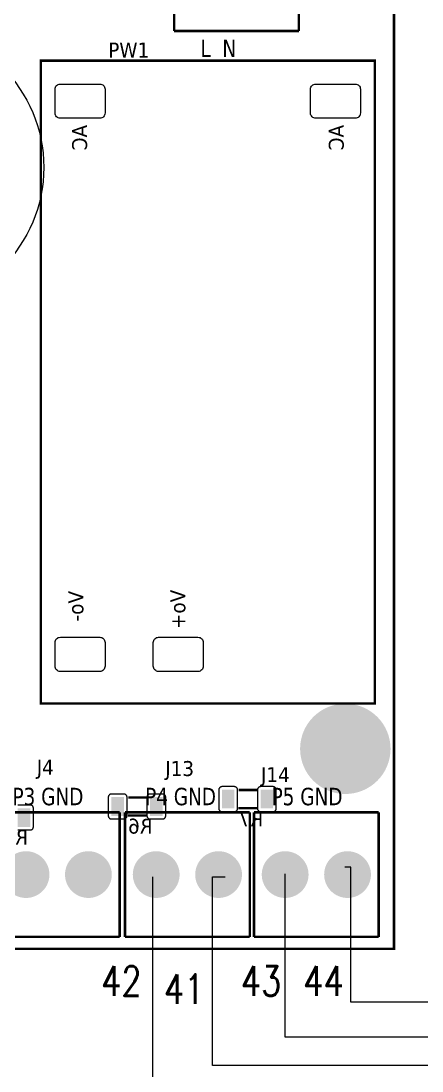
# Model space of a CAD drawing. Header units: millimetres. Extents: x 123.5 to 144.3, y 105.4 to 121.6.
# Drawn here: x 132.77 to 135.31, y 108.79 to 115.47 of the extents above; entities that cross this region are included whole.
import ezdxf
from ezdxf.enums import TextEntityAlignment as Align

# ---------------------------------------------------------------- set-up
doc = ezdxf.new("R2010")
doc.units = ezdxf.units.MM
doc.layers.add('DESC', color=250, linetype='Continuous')
doc.layers.add('WIRES', color=7, linetype='Continuous')
doc.layers.add('WIRENO', color=7, linetype='Continuous', true_color=0x000000)
doc.styles.get("Standard").update_dxf_attribs({"font": 'tahoma.ttf'})
doc.styles.add('WD', font='romans.shx')

# ---------------------------------------------------------------- blocks, each defined once
blk = doc.blocks.new('RPAD')
blk.add_trace([(-0.5, -0.5), (-0.5, 0.5), (0.5, -0.5), (0.5, 0.5)])
blk = doc.blocks.new('EPAD')
at = {"const_width": 0.5}
blk.add_lwpolyline([(-0.25, 0, 1), (0.25, 0, 1)], format="xyb", close=True, dxfattribs=at)
blk = doc.blocks.new('CCRPBoard')
at = {"const_width": 0.008}
for points in [[(128.0158, 111.7979), (133.3334, 111.7979), (133.3334, 115.2063), (128.0158, 115.2063), (128.0158, 111.7979)], [(128.0158, 111.7979), (133.3334, 111.7979), (133.3334, 115.2063), (128.0158, 115.2063), (128.0158, 111.7979)], [(128.0158, 111.7979), (133.3334, 111.7979), (133.3334, 115.2063), (128.0158, 115.2063), (128.0158, 111.7979)], [(132.6284, 115.1436), (132.6284, 114.7436)], [(132.6284, 115.1436), (132.6284, 114.7436)], [(132.6284, 115.1436), (132.6284, 114.7436)], [(133.0284, 115.1436), (133.0284, 114.7436)], [(133.0284, 115.1436), (133.0284, 114.7436)], [(133.0284, 115.1436), (133.0284, 114.7436)], [(132.6284, 114.7436), (133.0284, 114.7436)], [(132.6284, 114.7436), (133.0284, 114.7436)], [(132.6284, 114.7436), (133.0284, 114.7436)], [(132.2008, 112.5853), (133.2717, 112.5853), (133.2717, 114.6483), (132.2008, 114.6483), (132.2008, 112.5853)], [(132.2008, 112.5853), (133.2717, 112.5853), (133.2717, 114.6483), (132.2008, 114.6483), (132.2008, 112.5853)], [(132.2008, 112.5853), (133.2717, 112.5853), (133.2717, 114.6483), (132.2008, 114.6483), (132.2008, 112.5853)], [(132.4814, 112.2836), (132.5404, 112.2836)], [(132.4814, 112.2836), (132.5404, 112.2836)], [(132.4814, 112.2836), (132.5404, 112.2836)], [(132.8357, 112.3073), (132.8947, 112.3073)], [(132.8357, 112.3073), (132.8947, 112.3073)], [(132.8357, 112.3073), (132.8947, 112.3073)], [(132.0536, 112.2361), (132.4536, 112.2361)], [(132.0536, 112.2361), (132.4536, 112.2361)], [(132.0536, 112.2361), (132.4536, 112.2361)], [(132.4536, 112.2361), (132.4536, 111.8361)], [(132.4536, 112.2361), (132.4536, 111.8361)], [(132.4536, 112.2361), (132.4536, 111.8361)], [(132.4709, 112.2361), (132.4709, 111.8361)], [(132.4709, 112.2361), (132.8709, 112.2361)], [(132.4709, 112.2361), (132.4709, 111.8361)], [(132.4709, 112.2361), (132.8709, 112.2361)], [(132.4709, 112.2361), (132.4709, 111.8361)], [(132.4709, 112.2361), (132.8709, 112.2361)], [(132.4804, 112.2256), (132.5404, 112.2256)], [(132.4804, 112.2256), (132.5404, 112.2256)], [(132.4804, 112.2256), (132.5404, 112.2256)], [(132.8347, 112.2493), (132.8947, 112.2493)], [(132.8347, 112.2493), (132.8947, 112.2493)], [(132.8347, 112.2493), (132.8947, 112.2493)], [(132.8709, 112.2361), (132.8709, 111.8361)], [(132.8709, 112.2361), (132.8709, 111.8361)], [(132.8709, 112.2361), (132.8709, 111.8361)], [(132.8843, 112.2361), (132.8843, 111.8361)], [(132.8843, 112.2361), (133.2843, 112.2361)], [(132.8843, 112.2361), (132.8843, 111.8361)], [(132.8843, 112.2361), (133.2843, 112.2361)], [(132.8843, 112.2361), (132.8843, 111.8361)], [(132.8843, 112.2361), (133.2843, 112.2361)], [(133.2843, 112.2361), (133.2843, 111.8361)], [(133.2843, 112.2361), (133.2843, 111.8361)], [(133.2843, 112.2361), (133.2843, 111.8361)], [(132.0536, 111.8361), (132.4536, 111.8361)], [(132.0536, 111.8361), (132.4536, 111.8361)], [(132.0536, 111.8361), (132.4536, 111.8361)], [(132.4709, 111.8361), (132.8709, 111.8361)], [(132.4709, 111.8361), (132.8709, 111.8361)], [(132.4709, 111.8361), (132.8709, 111.8361)], [(132.8843, 111.8361), (133.2843, 111.8361)], [(132.8843, 111.8361), (133.2843, 111.8361)], [(132.8843, 111.8361), (133.2843, 111.8361)]]:
    blk.add_lwpolyline(points, dxfattribs=at)
for points in [[(132.2468, 114.4804), (132.2468, 114.5564), (132.2471, 114.5599), (132.2481, 114.5631), (132.2496, 114.566), (132.2517, 114.5685), (132.2542, 114.5706), (132.2571, 114.5721), (132.2603, 114.5731), (132.2638, 114.5734), (132.3898, 114.5734), (132.3933, 114.5731), (132.3965, 114.5721), (132.3994, 114.5706), (132.4019, 114.5685), (132.4039, 114.566), (132.4055, 114.5631), (132.4064, 114.5599), (132.4068, 114.5564), (132.4068, 114.4804), (132.4064, 114.4769), (132.4055, 114.4737), (132.4039, 114.4708), (132.4019, 114.4683), (132.3994, 114.4663), (132.3965, 114.4647), (132.3933, 114.4638), (132.3898, 114.4634), (132.2638, 114.4634), (132.2603, 114.4638), (132.2571, 114.4647), (132.2542, 114.4663), (132.2517, 114.4683), (132.2496, 114.4708), (132.2481, 114.4737), (132.2471, 114.4769), (132.2468, 114.4804)], [(133.0657, 114.4804), (133.0657, 114.5564), (133.066, 114.5599), (133.067, 114.5631), (133.0685, 114.566), (133.0706, 114.5685), (133.0731, 114.5706), (133.076, 114.5721), (133.0792, 114.5731), (133.0827, 114.5734), (133.2087, 114.5734), (133.2122, 114.5731), (133.2154, 114.5721), (133.2183, 114.5706), (133.2208, 114.5685), (133.2228, 114.566), (133.2244, 114.5631), (133.2253, 114.5599), (133.2257, 114.5564), (133.2257, 114.4804), (133.2253, 114.4769), (133.2244, 114.4737), (133.2228, 114.4708), (133.2208, 114.4683), (133.2183, 114.4663), (133.2154, 114.4647), (133.2122, 114.4638), (133.2087, 114.4634), (133.0827, 114.4634), (133.0792, 114.4638), (133.076, 114.4647), (133.0731, 114.4663), (133.0706, 114.4683), (133.0685, 114.4708), (133.067, 114.4737), (133.066, 114.4769), (133.0657, 114.4804)], [(132.2468, 112.7048), (132.2468, 112.7808), (132.2471, 112.7843), (132.2481, 112.7875), (132.2496, 112.7904), (132.2517, 112.7929), (132.2542, 112.795), (132.2571, 112.7965), (132.2603, 112.7975), (132.2638, 112.7978), (132.3898, 112.7978), (132.3933, 112.7975), (132.3965, 112.7965), (132.3994, 112.795), (132.4019, 112.7929), (132.4039, 112.7904), (132.4055, 112.7875), (132.4064, 112.7843), (132.4068, 112.7808), (132.4068, 112.7048), (132.4064, 112.7013), (132.4055, 112.6981), (132.4039, 112.6952), (132.4019, 112.6927), (132.3994, 112.6907), (132.3965, 112.6891), (132.3933, 112.6882), (132.3898, 112.6878), (132.2638, 112.6878), (132.2603, 112.6882), (132.2571, 112.6891), (132.2542, 112.6907), (132.2517, 112.6927), (132.2496, 112.6952), (132.2481, 112.6981), (132.2471, 112.7013), (132.2468, 112.7048)], [(132.5617, 112.7048), (132.5617, 112.7808), (132.5621, 112.7843), (132.5631, 112.7875), (132.5646, 112.7904), (132.5667, 112.7929), (132.5692, 112.795), (132.5721, 112.7965), (132.5753, 112.7975), (132.5787, 112.7978), (132.7047, 112.7978), (132.7082, 112.7975), (132.7114, 112.7965), (132.7143, 112.795), (132.7168, 112.7929), (132.7189, 112.7904), (132.7204, 112.7875), (132.7214, 112.7843), (132.7217, 112.7808), (132.7217, 112.7048), (132.7214, 112.7013), (132.7204, 112.6981), (132.7189, 112.6952), (132.7168, 112.6927), (132.7143, 112.6907), (132.7114, 112.6891), (132.7082, 112.6882), (132.7047, 112.6878), (132.5787, 112.6878), (132.5753, 112.6882), (132.5721, 112.6891), (132.5692, 112.6907), (132.5667, 112.6927), (132.5646, 112.6952), (132.5631, 112.6981), (132.5621, 112.7013), (132.5617, 112.7048)], [(132.4274, 112.2146), (132.4674, 112.2146), (132.4684, 112.2147), (132.4694, 112.2148), (132.4704, 112.2151), (132.4713, 112.2154), (132.4722, 112.2158), (132.473, 112.2163), (132.4738, 112.2169), (132.4745, 112.2175), (132.4751, 112.2182), (132.4757, 112.219), (132.4762, 112.2198), (132.4766, 112.2207), (132.4769, 112.2216), (132.4772, 112.2226), (132.4773, 112.2236), (132.4774, 112.2246), (132.4774, 112.2846), (132.4773, 112.2857), (132.4772, 112.2867), (132.4769, 112.2876), (132.4766, 112.2886), (132.4762, 112.2894), (132.4757, 112.2903), (132.4751, 112.291), (132.4745, 112.2917), (132.4738, 112.2924), (132.473, 112.293), (132.4722, 112.2934), (132.4713, 112.2939), (132.4704, 112.2942), (132.4694, 112.2944), (132.4684, 112.2946), (132.4674, 112.2946), (132.4274, 112.2946), (132.4263, 112.2946), (132.4253, 112.2944), (132.4244, 112.2942), (132.4234, 112.2939), (132.4226, 112.2934), (132.4217, 112.293), (132.421, 112.2924), (132.4203, 112.2917), (132.4196, 112.291), (132.4191, 112.2903), (132.4186, 112.2894), (132.4181, 112.2886), (132.4178, 112.2876), (132.4176, 112.2867), (132.4174, 112.2857), (132.4174, 112.2846), (132.4174, 112.2246), (132.4174, 112.2236), (132.4176, 112.2226), (132.4178, 112.2216), (132.4181, 112.2207), (132.4186, 112.2198), (132.4191, 112.219), (132.4196, 112.2182), (132.4203, 112.2175), (132.421, 112.2169), (132.4217, 112.2163), (132.4226, 112.2158), (132.4234, 112.2154), (132.4244, 112.2151), (132.4253, 112.2148), (132.4263, 112.2147), (132.4274, 112.2146)], [(132.5514, 112.2146), (132.5914, 112.2146), (132.5924, 112.2147), (132.5934, 112.2148), (132.5944, 112.2151), (132.5953, 112.2154), (132.5962, 112.2158), (132.597, 112.2163), (132.5978, 112.2169), (132.5985, 112.2175), (132.5991, 112.2182), (132.5997, 112.219), (132.6002, 112.2198), (132.6006, 112.2207), (132.6009, 112.2216), (132.6012, 112.2226), (132.6013, 112.2236), (132.6014, 112.2246), (132.6014, 112.2846), (132.6013, 112.2857), (132.6012, 112.2867), (132.6009, 112.2876), (132.6006, 112.2886), (132.6002, 112.2894), (132.5997, 112.2903), (132.5991, 112.291), (132.5985, 112.2917), (132.5978, 112.2924), (132.597, 112.293), (132.5962, 112.2934), (132.5953, 112.2939), (132.5944, 112.2942), (132.5934, 112.2944), (132.5924, 112.2946), (132.5914, 112.2946), (132.5514, 112.2946), (132.5503, 112.2946), (132.5493, 112.2944), (132.5484, 112.2942), (132.5474, 112.2939), (132.5466, 112.2934), (132.5457, 112.293), (132.545, 112.2924), (132.5443, 112.2917), (132.5436, 112.291), (132.5431, 112.2903), (132.5426, 112.2894), (132.5421, 112.2886), (132.5418, 112.2876), (132.5416, 112.2867), (132.5414, 112.2857), (132.5414, 112.2846), (132.5414, 112.2246), (132.5414, 112.2236), (132.5416, 112.2226), (132.5418, 112.2216), (132.5421, 112.2207), (132.5426, 112.2198), (132.5431, 112.219), (132.5436, 112.2182), (132.5443, 112.2175), (132.545, 112.2169), (132.5457, 112.2163), (132.5466, 112.2158), (132.5474, 112.2154), (132.5484, 112.2151), (132.5493, 112.2148), (132.5503, 112.2147), (132.5514, 112.2146)], [(132.7817, 112.2383), (132.8217, 112.2383), (132.8227, 112.2383), (132.8238, 112.2385), (132.8247, 112.2387), (132.8256, 112.239), (132.8265, 112.2394), (132.8273, 112.2399), (132.8281, 112.2405), (132.8288, 112.2411), (132.8295, 112.2419), (132.83, 112.2426), (132.8305, 112.2434), (132.8309, 112.2443), (132.8313, 112.2452), (132.8315, 112.2462), (132.8317, 112.2472), (132.8317, 112.2483), (132.8317, 112.3083), (132.8317, 112.3093), (132.8315, 112.3103), (132.8313, 112.3113), (132.8309, 112.3122), (132.8305, 112.3131), (132.83, 112.3139), (132.8295, 112.3147), (132.8288, 112.3154), (132.8281, 112.316), (132.8273, 112.3166), (132.8265, 112.3171), (132.8256, 112.3175), (132.8247, 112.3178), (132.8238, 112.3181), (132.8227, 112.3182), (132.8217, 112.3183), (132.7817, 112.3183), (132.7807, 112.3182), (132.7797, 112.3181), (132.7787, 112.3178), (132.7778, 112.3175), (132.7769, 112.3171), (132.7761, 112.3166), (132.7753, 112.316), (132.7746, 112.3154), (132.774, 112.3147), (132.7734, 112.3139), (132.7729, 112.3131), (132.7725, 112.3122), (132.7721, 112.3113), (132.7719, 112.3103), (132.7718, 112.3093), (132.7717, 112.3083), (132.7717, 112.2483), (132.7718, 112.2472), (132.7719, 112.2462), (132.7721, 112.2452), (132.7725, 112.2443), (132.7729, 112.2434), (132.7734, 112.2426), (132.774, 112.2419), (132.7746, 112.2411), (132.7753, 112.2405), (132.7761, 112.2399), (132.7769, 112.2394), (132.7778, 112.239), (132.7787, 112.2387), (132.7797, 112.2385), (132.7807, 112.2383), (132.7817, 112.2383)], [(132.9057, 112.2383), (132.9457, 112.2383), (132.9467, 112.2383), (132.9478, 112.2385), (132.9487, 112.2387), (132.9496, 112.239), (132.9505, 112.2394), (132.9513, 112.2399), (132.9521, 112.2405), (132.9528, 112.2411), (132.9535, 112.2419), (132.954, 112.2426), (132.9545, 112.2434), (132.9549, 112.2443), (132.9553, 112.2452), (132.9555, 112.2462), (132.9557, 112.2472), (132.9557, 112.2483), (132.9557, 112.3083), (132.9557, 112.3093), (132.9555, 112.3103), (132.9553, 112.3113), (132.9549, 112.3122), (132.9545, 112.3131), (132.954, 112.3139), (132.9535, 112.3147), (132.9528, 112.3154), (132.9521, 112.316), (132.9513, 112.3166), (132.9505, 112.3171), (132.9496, 112.3175), (132.9487, 112.3178), (132.9478, 112.3181), (132.9467, 112.3182), (132.9457, 112.3183), (132.9057, 112.3183), (132.9047, 112.3182), (132.9037, 112.3181), (132.9027, 112.3178), (132.9018, 112.3175), (132.9009, 112.3171), (132.9001, 112.3166), (132.8993, 112.316), (132.8986, 112.3154), (132.898, 112.3147), (132.8974, 112.3139), (132.8969, 112.3131), (132.8965, 112.3122), (132.8961, 112.3113), (132.8959, 112.3103), (132.8958, 112.3093), (132.8957, 112.3083), (132.8957, 112.2483), (132.8958, 112.2472), (132.8959, 112.2462), (132.8961, 112.2452), (132.8965, 112.2443), (132.8969, 112.2434), (132.8974, 112.2426), (132.898, 112.2419), (132.8986, 112.2411), (132.8993, 112.2405), (132.9001, 112.2399), (132.9009, 112.2394), (132.9018, 112.239), (132.9027, 112.2387), (132.9037, 112.2385), (132.9047, 112.2383), (132.9057, 112.2383)]]:
    blk.add_lwpolyline(points, close=True)
blk.add_lwpolyline([(132.1271, 112.1792), (132.1671, 112.1792), (132.1682, 112.1793), (132.1692, 112.1794), (132.1702, 112.1796), (132.1711, 112.18), (132.172, 112.1804), (132.1728, 112.1809), (132.1735, 112.1815), (132.1742, 112.1821), (132.1749, 112.1828), (132.1755, 112.1836), (132.176, 112.1844), (132.1764, 112.1853), (132.1767, 112.1862), (132.1769, 112.1872), (132.1771, 112.1882), (132.1771, 112.1892), (132.1771, 112.2492), (132.1771, 112.2502), (132.1769, 112.2512), (132.1767, 112.2522), (132.1764, 112.2531), (132.176, 112.254), (132.1755, 112.2548), (132.1749, 112.2556), (132.1742, 112.2563), (132.1735, 112.257), (132.1728, 112.2575), (132.172, 112.258), (132.1711, 112.2584), (132.1702, 112.2588), (132.1692, 112.259), (132.1682, 112.2592), (132.1671, 112.2592), (132.1271, 112.2592)])
blk.add_circle((131.7577, 114.3058), 0.4528)
blk.add_circle((131.7577, 114.3058), 0.4528)
blk.add_circle((131.7577, 114.3058), 0.4528)
for p, xscale, yscale in [((133.1772, 112.4397), 0.29, 0.29), ((132.1536, 112.0361), 0.15, 0.15), ((132.3536, 112.0361), 0.15, 0.15), ((132.5709, 112.0361), 0.15, 0.15), ((132.7709, 112.0361), 0.15, 0.15), ((132.9843, 112.0361), 0.15, 0.15), ((133.1843, 112.0361), 0.15, 0.15)]:
    blk.add_blockref('EPAD', p, dxfattribs=dict(xscale=xscale, yscale=yscale))
at = {"xscale": 0.04, "yscale": 0.06, "rotation": 180}
for p in [(132.8017, 112.2783), (132.9257, 112.2783), (132.4474, 112.2546), (132.5714, 112.2546), (132.1471, 112.2192)]:
    blk.add_blockref('RPAD', p, dxfattribs=at)
for s, height, width, p in [('L  N', 0.056, 0.892857, (132.7126, 114.6601)), ('L  N', 0.056, 0.892857, (132.7126, 114.6601)), ('L  N', 0.056, 0.892857, (132.7126, 114.6601)), ('PW1', 0.048, 1.041667, (132.4171, 114.6583)), ('PW1', 0.048, 1.041667, (132.4171, 114.6583)), ('PW1', 0.048, 1.041667, (132.4171, 114.6583)), ('J4', 0.048, 1.041667, (132.1878, 112.3564)), ('J4', 0.048, 1.041667, (132.1878, 112.3564)), ('J4', 0.048, 1.041667, (132.1878, 112.3564)), ('J13', 0.048, 1.041667, (132.5998, 112.3524)), ('J13', 0.048, 1.041667, (132.5998, 112.3524)), ('J13', 0.048, 1.041667, (132.5998, 112.3524)), ('J14', 0.048, 1.041667, (132.9069, 112.3327)), ('J14', 0.048, 1.041667, (132.9069, 112.3327)), ('J14', 0.048, 1.041667, (132.9069, 112.3327)), ('P3 GND', 0.056, 0.892857, (132.1103, 112.2586)), ('P3 GND', 0.056, 0.892857, (132.1103, 112.2586)), ('P3 GND', 0.056, 0.892857, (132.1103, 112.2586)), ('P4 GND', 0.056, 0.892857, (132.5354, 112.2586)), ('P4 GND', 0.056, 0.892857, (132.5354, 112.2586)), ('P4 GND', 0.056, 0.892857, (132.5354, 112.2586)), ('P5 GND', 0.056, 0.892857, (132.941, 112.2586)), ('P5 GND', 0.056, 0.892857, (132.941, 112.2586)), ('P5 GND', 0.056, 0.892857, (132.941, 112.2586))]:
    blk.add_text(s, height=height, dxfattribs=dict(width=width)).set_placement(p)
at = {"text_generation_flag": 2, "width": 1.041667}
for s, p in [('AC', (132.3493, 114.4423)), ('AC', (132.3493, 114.4423)), ('AC', (132.3493, 114.4423)), ('AC', (133.1721, 114.4423)), ('AC', (133.1721, 114.4423)), ('AC', (133.1721, 114.4423)), ('Vo-', (132.3375, 112.9463)), ('Vo-', (132.3375, 112.9463)), ('Vo-', (132.3375, 112.9463)), ('Vo+', (132.6643, 112.9502)), ('Vo+', (132.6643, 112.9502)), ('Vo+', (132.6643, 112.9502))]:
    blk.add_text(s, height=0.048, rotation=90, dxfattribs=at).set_placement(p)
for s, p in [('R7', (132.9137, 112.1913)), ('R7', (132.9137, 112.1913)), ('R7', (132.9137, 112.1913)), ('R6', (132.5594, 112.1676)), ('R6', (132.5594, 112.1676)), ('R6', (132.5594, 112.1676)), ('R10', (132.1601, 112.1322)), ('R10', (132.1601, 112.1322)), ('R10', (132.1601, 112.1322))]:
    blk.add_text(s, height=0.048, dxfattribs=at).set_placement(p)
blk = doc.blocks.new('WD_WNV')
at = {"style": 'WD', "flags": 1}
for tag, p in [('W01USER', (-0.0625, 0.0938)), ('W02USER', (-0.0625, 0.0859)), ('W03USER', (-0.0625, 0.0781)), ('W04USER', (-0.0625, 0.0703)), ('W05USER', (-0.0625, 0.0625)), ('W06USER', (-0.0625, 0.0547)), ('W07USER', (-0.0625, 0.0469)), ('W08USER', (-0.0625, 0.0391)), ('W09USER', (-0.0625, 0.0312)), ('W10USER', (-0.0625, 0.0234))]:
    blk.add_attdef(tag, text='', height=0.005, dxfattribs=at).set_placement(p, align=Align.CENTER)
at = {"linetype": 'Continuous', "style": 'WD', "width": 0.8}
blk.add_attdef('WIRENO', text='', height=0.125, dxfattribs=at).set_placement((-0.05, 0), align=Align.MIDDLE_RIGHT)
blk = doc.blocks.new('WD_WNH')
at = {"linetype": 'Continuous', "style": 'WD', "width": 0.8}
blk.add_attdef('WIRENO', text='', height=0.125, dxfattribs=at).set_placement((0, 0.0625), align=Align.CENTER)
at = {"style": 'WD', "flags": 1}
for tag, p in [('W01USER', (0, 0.0781)), ('W02USER', (0, 0.0703)), ('W03USER', (0, 0.0625)), ('W04USER', (0, 0.0547)), ('W05USER', (0, 0.0469)), ('W06USER', (0, 0.0391)), ('W07USER', (0, 0.0312)), ('W08USER', (0, 0.0234)), ('W09USER', (0, 0.0156)), ('W10USER', (0, 0.0078))]:
    blk.add_attdef(tag, text='', height=0.005, dxfattribs=at).set_placement(p, align=Align.CENTER)

msp = doc.modelspace()

# ---------------------------------------------------------------- linework, layer by layer
at = {"layer": 'WIRES'}
for p, q in [((134.4449, 109.0084), (134.4449, 110.0469)), ((134.8635, 110.0903), (134.8235, 110.0903)), ((134.8635, 109.2316), (134.8635, 110.0903)), ((133.6054, 108.629), (133.6054, 110.0269)), ((133.9852, 108.8287), (133.9852, 110.0269)), ((133.9852, 110.0269), (134.0651, 110.0269)), ((136.627, 109.2316), (134.8635, 109.2316)), ((137.1895, 109.0084), (134.4449, 109.0084)), ((139.6488, 108.8287), (133.9852, 108.8287))]:
    msp.add_line(p, q, dxfattribs=at)

# ---------------------------------------------------------------- block references
at = {"layer": 'DESC', "xscale": 1.98, "yscale": 1.98, "zscale": 1.98}
msp.add_blockref('CCRPBoard', (-128.8632, -111.7893), dxfattribs=at)
at = {"layer": 'WIRENO'}
ref = msp.add_blockref('WD_WNV', (133.6832, 109.3304), dxfattribs=dict(at, xscale=1.5, yscale=1.5, zscale=1.5))
ref.add_attrib('WIRENO', '42', dxfattribs={"linetype": 'Continuous', "height": 0.1875, "style": 'WD', "width": 0.8}).set_placement((133.5348, 109.3658), align=Align.MIDDLE_RIGHT)
ref = msp.add_blockref('WD_WNV', (134.4965, 109.3658), dxfattribs=dict(at, xscale=1.5, yscale=1.5, zscale=1.5))
ref.add_attrib('WIRENO', '43', dxfattribs={"linetype": 'Continuous', "height": 0.1875, "style": 'WD', "width": 0.8}).set_placement((134.4215, 109.3658), align=Align.MIDDLE_RIGHT)
ref = msp.add_blockref('WD_WNV', (134.893, 109.3655), dxfattribs=dict(at, xscale=1.5, yscale=1.5, zscale=1.5))
ref.add_attrib('WIRENO', '44', dxfattribs={"linetype": 'Continuous', "height": 0.1875, "style": 'WD', "width": 0.8}).set_placement((134.818, 109.3655), align=Align.MIDDLE_RIGHT)
ref = msp.add_blockref('WD_WNH', (133.8047, 109.1269), dxfattribs=dict(at, xscale=1.5, yscale=1.5, zscale=1.5))
ref.add_attrib('WIRENO', '41', dxfattribs={"linetype": 'Continuous', "height": 0.1875, "style": 'WD', "width": 0.8}).set_placement((133.8047, 109.2206), align=Align.CENTER)

doc.saveas('drawing.dxf')
